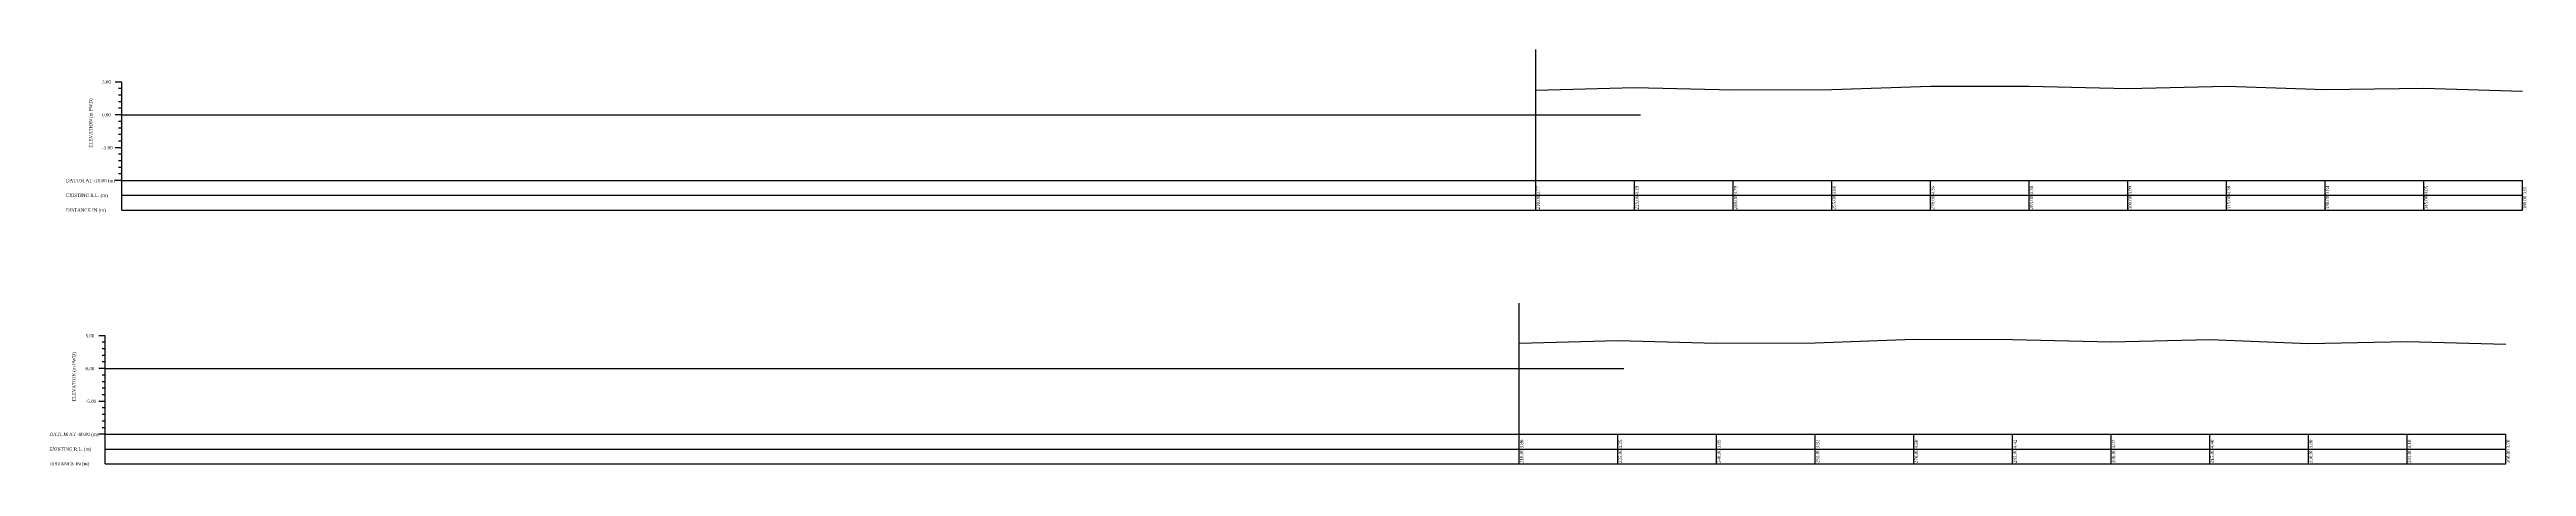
# Model space of a CAD drawing. Header units: metres. Extents: x -148477 to 168932, y -55673 to -2736.
# Drawn here: x -1294.3 to -917.7, y -21890 to -21826.5 of the extents above; entities that cross this region are included whole.
import ezdxf

# ---------------------------------------------------------------- set-up
doc = ezdxf.new("R2010")
doc.units = ezdxf.units.M
doc.styles.add('liza', font='times.ttf', dxfattribs={"height": 2})

msp = doc.modelspace()

# ---------------------------------------------------------------- linework, layer by layer
at = {"color": 3, "linetype": 'Continuous', "lineweight": -3, "ltscale": 0.5}
for p, q in [((-1068.3196, -21846.4371), (-1068.3196, -21826.4825)), ((-1283.3196, -21836.4371), (-1052.4375, -21836.4371)), ((-1070.8422, -21885.06), (-1070.8422, -21865.1054)), ((-1285.8422, -21875.06), (-1054.9601, -21875.06))]:
    msp.add_line(p, q, dxfattribs=at)
at = {"color": 6, "linetype": 'Continuous', "lineweight": -3, "ltscale": 0.5}
for p, q in [((-1283.3196, -21831.4371), (-1284.3196, -21831.4371)), ((-1283.3196, -21850.9371), (-1283.3196, -21831.4371)), ((-1283.3196, -21832.4371), (-1283.8196, -21832.4371)), ((-1283.3196, -21833.4371), (-1283.8196, -21833.4371)), ((-1283.3196, -21834.4371), (-1283.8196, -21834.4371)), ((-1283.3196, -21835.4371), (-1283.8196, -21835.4371)), ((-1283.3196, -21836.4371), (-1284.3196, -21836.4371)), ((-1283.3196, -21837.4371), (-1283.8196, -21837.4371)), ((-1283.3196, -21838.4371), (-1283.8196, -21838.4371)), ((-1283.3196, -21839.4371), (-1283.8196, -21839.4371)), ((-1283.3196, -21841.4371), (-1284.3196, -21841.4371)), ((-1283.3196, -21840.4371), (-1283.8196, -21840.4371)), ((-1283.3196, -21842.4371), (-1283.8196, -21842.4371)), ((-1283.3196, -21843.4371), (-1283.8196, -21843.4371)), ((-1283.3196, -21846.4371), (-1284.3196, -21846.4371)), ((-1283.3196, -21844.4371), (-1283.8196, -21844.4371)), ((-1283.3196, -21845.4371), (-1283.8196, -21845.4371)), ((-1283.3196, -21846.4371), (-918.3196, -21846.4371)), ((-1068.3196, -21850.9371), (-1068.3196, -21846.4371)), ((-1053.3196, -21850.9371), (-1053.3196, -21846.4371)), ((-1038.3196, -21850.9371), (-1038.3196, -21846.4371)), ((-1023.3196, -21850.9371), (-1023.3196, -21846.4371)), ((-1008.3196, -21850.9371), (-1008.3196, -21846.4371)), ((-993.3196, -21850.9371), (-993.3196, -21846.4371)), ((-978.3196, -21850.9371), (-978.3196, -21846.4371)), ((-963.3196, -21850.9371), (-963.3196, -21846.4371)), ((-948.3196, -21850.9371), (-948.3196, -21846.4371)), ((-933.3196, -21850.9371), (-933.3196, -21846.4371)), ((-918.3196, -21850.9371), (-918.3196, -21846.4371)), ((-1283.3196, -21848.6871), (-918.3196, -21848.6871)), ((-1283.3196, -21850.9371), (-918.3196, -21850.9371)), ((-1285.8422, -21870.06), (-1286.8422, -21870.06)), ((-1285.8422, -21871.06), (-1286.3422, -21871.06)), ((-1285.8422, -21872.06), (-1286.3422, -21872.06)), ((-1285.8422, -21873.06), (-1286.3422, -21873.06)), ((-1285.8422, -21889.56), (-1285.8422, -21870.06)), ((-1285.8422, -21875.06), (-1286.8422, -21875.06)), ((-1285.8422, -21874.06), (-1286.3422, -21874.06)), ((-1285.8422, -21876.06), (-1286.3422, -21876.06)), ((-1285.8422, -21877.06), (-1286.3422, -21877.06)), ((-1285.8422, -21880.06), (-1286.8422, -21880.06)), ((-1285.8422, -21878.06), (-1286.3422, -21878.06)), ((-1285.8422, -21879.06), (-1286.3422, -21879.06)), ((-1285.8422, -21881.06), (-1286.3422, -21881.06)), ((-1285.8422, -21882.06), (-1286.3422, -21882.06)), ((-1285.8422, -21883.06), (-1286.3422, -21883.06)), ((-1285.8422, -21884.06), (-1286.3422, -21884.06)), ((-1285.8422, -21885.06), (-1286.8422, -21885.06)), ((-1285.8422, -21885.06), (-920.8422, -21885.06)), ((-1285.8422, -21887.31), (-920.8422, -21887.31)), ((-1070.8422, -21889.56), (-1070.8422, -21885.06)), ((-1055.8422, -21889.56), (-1055.8422, -21885.06)), ((-1040.8422, -21889.56), (-1040.8422, -21885.06)), ((-1025.8422, -21889.56), (-1025.8422, -21885.06)), ((-1010.8422, -21889.56), (-1010.8422, -21885.06)), ((-995.8422, -21889.56), (-995.8422, -21885.06)), ((-980.8422, -21889.56), (-980.8422, -21885.06)), ((-965.8422, -21889.56), (-965.8422, -21885.06)), ((-950.8422, -21889.56), (-950.8422, -21885.06)), ((-935.8422, -21889.56), (-935.8422, -21885.06)), ((-920.8422, -21889.56), (-920.8422, -21885.06)), ((-1285.8422, -21889.56), (-920.8422, -21889.56))]:
    msp.add_line(p, q, dxfattribs=at)
at = {"color": 5, "linetype": 'Continuous', "lineweight": -3, "ltscale": 0.5}
msp.add_lwpolyline([(-1068.3196, -21832.6671), (-1053.3196, -21832.2471), (-1038.3196, -21832.6471), (-1023.3196, -21832.5571), (-1008.3196, -21832.0771), (-993.3196, -21832.0571), (-978.3196, -21832.4471), (-963.3196, -21832.0571), (-948.3196, -21832.5971), (-933.3196, -21832.3871), (-918.3196, -21832.8271)], dxfattribs=at)
at = {"color": 2, "linetype": 'Continuous', "lineweight": -3, "ltscale": 0.5}
msp.add_lwpolyline([(-1070.8422, -21871.2), (-1055.8422, -21870.81), (-1040.8422, -21871.21), (-1025.8422, -21871.14), (-1010.8422, -21870.56), (-995.8422, -21870.64), (-980.8422, -21870.99), (-965.8422, -21870.66), (-950.8422, -21871.26), (-935.8422, -21870.96), (-920.8422, -21871.36)], dxfattribs=at)

# ---------------------------------------------------------------- texts
at = {"color": 6, "linetype": 'Continuous', "lineweight": -3, "ltscale": 0.5, "char_height": 0.5, "attachment_point": 1, "style": 'liza'}
for s, insert, width in [('5.00', (-1286.3196, -21831.1871), 2), ('0.00', (-1286.3196, -21836.1871), 2), ('-5.00', (-1286.3196, -21841.1871), 2), ('DATUM AT -10.00 (m)', (-1291.8196, -21846.1871), 7.5), ('EXISTING R.L. (m)', (-1291.8196, -21848.4371), 7.5), ('DISTANCE IN (m)', (-1291.8196, -21850.6871), 7.5), ('5.00', (-1288.8422, -21869.81), 2), ('0.00', (-1288.8422, -21874.81), 2), ('-5.00', (-1288.8422, -21879.81), 2), ('DATUM AT -10.00 (m)', (-1294.3422, -21884.81), 7.5), ('EXISTING R.L. (m)', (-1294.3422, -21887.06), 7.5), ('DISTANCE IN (m)', (-1294.3422, -21889.31), 7.5)]:
    msp.add_mtext(s, dxfattribs=dict(at, insert=insert, width=width))
at = {"color": 6, "linetype": 'Continuous', "lineweight": -3, "ltscale": 0.5, "char_height": 0.5, "attachment_point": 1, "rotation": 90, "style": 'liza'}
for s, insert, width in [('ELEVATION (m PWD)', (-1288.3196, -21841.4371), 10), ('210.00', (-1068.2196, -21850.8371), 2.15), ('3.77', (-1068.2196, -21848.5871), 2.15), ('225.00', (-1053.2196, -21850.8371), 2.15), ('4.19', (-1053.2196, -21848.5871), 2.15), ('240.00', (-1038.2196, -21850.8371), 2.15), ('3.79', (-1038.2196, -21848.5871), 2.15), ('3.88', (-1023.2196, -21848.5871), 2.15), ('255.00', (-1023.2196, -21850.8371), 2.15), ('270.00', (-1008.2196, -21850.8371), 2.15), ('4.36', (-1008.2196, -21848.5871), 2.15), ('4.38', (-993.2196, -21848.5871), 2.15), ('285.00', (-993.2196, -21850.8371), 2.15), ('300.00', (-978.2196, -21850.8371), 2.15), ('3.99', (-978.2196, -21848.5871), 2.15), ('4.38', (-963.2196, -21848.5871), 2.15), ('315.00', (-963.2196, -21850.8371), 2.15), ('3.84', (-948.2196, -21848.5871), 2.15), ('330.00', (-948.2196, -21850.8371), 2.15), ('4.05', (-933.2196, -21848.5871), 2.15), ('345.00', (-933.2196, -21850.8371), 2.15), ('360.00', (-918.2196, -21850.8371), 2.15), ('3.61', (-918.2196, -21848.5871), 2.15), ('ELEVATION (m PWD)', (-1290.8422, -21880.06), 10), ('3.86', (-1070.7422, -21887.21), 2.15), ('210.00', (-1070.7422, -21889.46), 2.15), ('225.00', (-1055.7422, -21889.46), 2.15), ('4.25', (-1055.7422, -21887.21), 2.15), ('3.85', (-1040.7422, -21887.21), 2.15), ('240.00', (-1040.7422, -21889.46), 2.15), ('255.00', (-1025.7422, -21889.46), 2.15), ('3.92', (-1025.7422, -21887.21), 2.15), ('4.50', (-1010.7422, -21887.21), 2.15), ('270.00', (-1010.7422, -21889.46), 2.15), ('285.00', (-995.7422, -21889.46), 2.15), ('4.42', (-995.7422, -21887.21), 2.15), ('4.07', (-980.7422, -21887.21), 2.15), ('300.00', (-980.7422, -21889.46), 2.15), ('4.40', (-965.7422, -21887.21), 2.15), ('315.00', (-965.7422, -21889.46), 2.15), ('3.80', (-950.7422, -21887.21), 2.15), ('330.00', (-950.7422, -21889.46), 2.15), ('4.10', (-935.7422, -21887.21), 2.15), ('345.00', (-935.7422, -21889.46), 2.15), ('3.70', (-920.7422, -21887.21), 2.15), ('360.00', (-920.7422, -21889.46), 2.15)]:
    msp.add_mtext(s, dxfattribs=dict(at, insert=insert, width=width))

doc.saveas('drawing.dxf')
